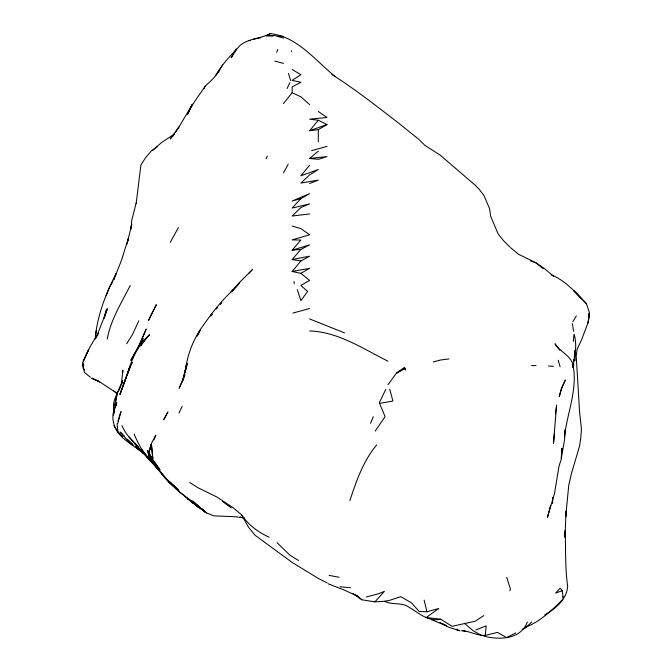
<?xml version="1.0" encoding="UTF-8"?>
<svg xmlns="http://www.w3.org/2000/svg" width="672" height="672" viewBox="0 0 672 672"><rect width="100%" height="100%" fill="white"/><g stroke="black" fill="none" stroke-linecap="round" stroke-linejoin="round"><path stroke-width="1.01" d="M283.458 103.555L292.169 92.702L292.169 86.864L300.88 82.303L292.169 80.405L300.88 74.668L292.169 69.527M318.301 141.8L318.301 129.637L327.004 124.564L318.301 120.246L309.59 119.171L327.004 117.491L318.301 111.468M555.467 413.944L556.601 405.04L553.459 443.453L553.577 438.228M552.611 499.187L552.51 503.252L552.745 497.347M122.825 372.271L122.884 370.222L121.237 384.989M113.686 414.826L113.803 410.869L116.735 402.511L113.761 410.844L113.4 414.952M117.65 423.528L121.01 411.533L117.978 421.05M136.181 203.515L140.885 165.026L145.606 157.702L151.326 150.948L157.508 146.471M95.172 338.747C97.18 315.798 105.706 293.975 116.063 273.596L113.652 280.048L121.43 260.442L128.377 238.266L127.109 243.776M573.35 341.452L573.938 334.597M131.015 228.724L131.796 220.122L136.273 202.591M461.521 630.748C469.72 630.941 477.17 635.863 485.251 635.384L486.2 625.876L475.835 629.941M553.459 443.453L554.4 433.944M457.019 629.135L456.926 629.916L459.589 630.428M131.065 228.791L131.729 224.322L127.109 243.709M115.735 406.392L116.054 404.342L113.761 410.844L113.938 412.692M95.416 335.807L96.407 330.431M114.181 409.954L114.559 407.912M114.937 405.871L115.324 403.822M115.702 401.78L117.222 393.607L114.551 405.208M573.502 360.998L573.863 359.033M574.232 357.059L574.602 355.093L574.82 360.721L574.552 354.841M149.612 451.702L148.814 455.826L152.821 463.487L170.234 483.126L178.945 490.417L164.338 477.028L161.532 473.55L170.587 483.479L164.338 477.028L177.685 489.434L170.234 482.597L177.139 489.754L169.562 481.841L170.923 483.286M150.007 449.644L151.007 444.503L149.092 451.357L148.814 455.826L152.821 462.437L164.405 476.994L170.192 483.706L178.945 491.476L198.828 507.402L206.648 512.938L213.788 515.844L234.948 516.718L243.911 517.919M82.757 362.779L89.998 346.844L97.364 334.673L107.411 308.759L104.168 318.15M182.465 381.192L179.122 388.24L184.85 374.674L182.868 380.344L186.9 363.434L185.354 371.725C187.11 353.816 194.174 337.1 205.078 322.879L205.195 322.703C213.578 310.582 223.129 299.208 233.873 289.111M184.246 375.018L186.9 363.434L182.868 380.344M572.838 366.055C575.459 355.841 576.862 345.24 574.392 334.858M550.511 505.495L547.495 517.289L554.593 493.08L558.886 466.704L561.296 459.035L561.834 448.291L561.33 458.052L564.564 439.816L564.9 429.946L564.514 437.069C567.008 412.675 578.197 389.038 572.821 364.123C570.133 355.085 559.591 351.532 554.963 343.753L559.759 350.213M107.209 339.049C110.796 319.679 121.43 302.77 130.292 285.491M104.185 318.091L106.529 309.271L104.933 315.244M121.556 384.401L122.086 382.418M509.905 590.797L510.434 588.974L506.73 577.382M121.472 384.182L122.657 380.411L117.978 391.751L120.826 385.837C117.533 393.464 111.88 401.243 113.87 409.962M572.972 367.399L573.812 364.694L572.93 367.492M218.534 72.416C222.995 61.9 232.655 54.264 239.912 45.536C248.606 38.279 260.669 38.749 270.463 33.6C297.721 36.876 315.319 60.547 335.278 76.633C356.538 90.476 376.589 106.117 396.707 121.624L418.572 139.163L425.082 145.463L440.227 155.156L475.07 185.111L479.245 189.412L483.781 195.14L489.628 208.774L490.577 216.073L498.196 233.99L503.681 240.878L510.14 247.212M185.052 371.549L187.261 364.543M191.797 106.142C195.728 99.414 200.752 92.98 205.078 86.318C210.445 81.035 216.233 76.734 219.433 69.586M349.852 500.665C356.353 481.051 363.191 461.051 376.656 444.956M119.994 394.33L130.41 365.879L119.994 394.33L126.689 375.547M122.959 385.988L130.637 365.744L126.689 375.488C131.527 360.385 137.231 345.366 149.587 334.69L140.456 345.803L144.11 339.973L141.103 345.114M106.109 295.806L109.259 287.582L112.678 281.719M276.671 52.349L277.763 49.501M97.507 335.538L98.608 332.816M370.558 423.326L373.288 416.732M150.293 448.501L149.092 451.357L151.704 442.806L155.87 435.154L153.88 439.925M138.802 320.813L132.518 334.496L126.689 343.753M203.977 88.771L205.078 86.318M235.082 51.803L236.284 49.14L231.202 57.683L236.284 49.14M129.007 369.365L132.241 362.292L131.04 364.879M198.047 334.681L200.197 330.011L196.846 336.462M287.078 88.528L289.817 82.774M266.045 158.81L267.338 156.08M95.508 338.873L97.558 334.564L96.684 336.386M379.26 402.889L385.736 389.432M178.945 413.045L182.146 406.409M192.41 104.269L187.656 114.114L192.41 104.269L179.122 126.764M170.234 242.399L178.416 227.539M83.143 361.032L88.62 349.784L86.209 354.715M283.458 172.897L288.246 164.128M527.327 622.222C520.472 639.668 499.304 640.13 483.781 636.107M572.939 321.577L576.358 315.882M175.4 132.502L178.945 126.949L170.234 138.978L174.384 134.089L161.524 142.54L152.821 150.293M142.481 343.249L144.11 340.78L140.456 345.803M215.611 75.331L222.499 64.991M211.042 315.857L212.134 314.236M375.22 431.063L385.064 416.623L379.554 403.393L392.902 401.041L389.743 389.155M387.971 384.796L396.278 373.279M172.544 136.466L174.384 134.089M211.814 314.227L210.496 315.848L211.772 314.345M309.59 165.228L300.88 175.82L318.301 169.504L309.59 174.871L300.88 183.061L318.301 180.088L309.59 183.532M297.31 289.632L300.88 300.611L307.65 291.48L300.88 285.432L309.59 280.426L300.88 273.319L292.169 271.496L300.88 260.938L309.59 256.192L292.169 259.56L300.88 249.388L309.59 244.894L292.169 250.202L300.88 240.064L292.169 239.879L309.59 234.772L300.88 228.598L292.169 226.094M318.301 129.637L309.59 130.712L318.301 120.246M232.512 290.993L239.686 282.677L234.52 288.397M216.216 309.086L217.602 307.524M220.382 304.391L221.768 302.828M353.136 593.636L361.847 599.777L374.909 601.843L384.392 591.343L378.395 593.804L366.475 596.971M300.88 198.66L292.169 201.02L309.59 193.645L300.88 198.66L292.169 208.085L309.59 203.885L300.88 207.522L292.169 216.04L309.59 213.948M248.623 273.655L252.37 269.615L239.56 282.341L231.202 291.917L233.201 289.808M235.931 286.952L237.997 284.794M562.649 599.617C551.678 610.42 539.994 621.751 525.386 627.287M531.762 622.003L525.109 628.219L522.178 629.269M309.59 158.466L327.004 156.584L318.301 159.323L309.59 158.466L318.301 151.124M404.41 367.458L396.682 372.926L404.939 368.281L404.41 367.458L405.392 370.037L404.939 368.281L396.766 373.103M483.781 615.611L475.07 621.272L452.096 626.296L440.664 619.198C428.551 622.129 418.723 613.049 409.105 607.244C401.864 601.952 392.053 605.287 384.619 601.272L374.909 601.843M544.748 614.88C555.425 608.79 566.958 599.34 567.655 586.11C564.992 567.739 565.866 549.175 565.194 530.687L564.959 537.382L566.068 511.073L565.69 516.844L568.789 484.882L571.511 473.256L579.583 446.074L580.768 437.741L581.448 429.442L579.583 411.894L576.215 356.026L577.156 349.314L581.826 339.15L587.941 322.972L589.31 313.303L588.294 322.728L587.815 322.493L588.294 322.728L589.252 312.161L586.454 303.719C575.879 292.748 565.69 280.703 551.216 274.789M300.88 273.319L309.59 268.346L292.169 271.496M99.616 381.704L91.854 378.311L99.691 381.755M515.81 632.906L506.562 637.627L497.515 632.402L485.251 635.384M273.109 35.96L266.045 35.725L270.463 33.6M562.162 590.738L555.618 593.057L560.238 588.168L562.162 590.738L563.388 598.626L562.817 596.728M309.59 130.712L327.004 124.564M433.23 362.006L440.227 360.066L448.938 358.915M311.598 150.646L327.004 146.387M292.832 313.093L309.59 308.49M384.619 601.272L389.676 600.314L400.798 596.677L411.382 602.784L419.194 611.478L426.913 611.755L438.774 608.546L426.166 617.509L440.664 619.198M253.831 39.161L260.795 37.716M292.169 250.202L300.88 249.388M266.045 35.725L274.747 35.532L283.458 38.136M531.535 365.593L536.038 365.568M278.149 36.137L283.198 36.305M548.318 365.963L553.451 366.349M309.59 330.968C338.411 331.859 362.972 348.793 387.971 361.158M340.091 586.748L350.448 587.723M248.623 40.379L250.614 40.69M292.169 259.56L300.88 260.938M242.903 517.658L239.912 517.188L244.012 517.868M329.129 575.408L339.125 577.248M274.747 61.127L283.458 63.37M462.622 630.58L466.36 631.546M459.95 630.832L448.938 627.295L440.017 622.541M530.536 260.812L536.038 262.903L544.748 268.808L553.451 276.209M327.978 583.682L344.425 590.134L358.134 596.45L361.847 599.777M431.525 619.702L446.552 625.859L441.949 623.482M309.59 318.931L344.551 332.9M292.169 92.702L300.88 96.81L309.59 104.58M535.634 262.66L518.616 254.285L510.695 247.8M92.056 378.202L101.119 382.788L117.398 393.506M327.012 582.868L318.301 578.416L292.169 562.439L255.091 535.256L248.623 527.411L241.584 514.811L233.108 507.721L216.846 496.994L197.996 487.771L189.722 482.488M481.866 635.636L473.054 630.664L464.604 623.465M269.144 537.205C258.166 532.241 248.346 524.882 241.584 514.811M202.406 509.359L196.367 505.73L187.656 498.649L198.828 507.402L191.663 501.48L194.183 503.353M195.577 504.504L187.656 498.557L189.445 499.565M187.656 498.557L189.958 499.85M192.914 502.732L191.184 501.757L195.502 504.538M355.631 595.048L358.134 596.45M201.634 508.754L196.367 505.73L204.204 510.888M298.519 560.465L290.052 555.299L277.074 542.674M331.926 74.55L335.278 76.633M127.193 441.151L132.569 445.091L129.469 442.478M195.854 504.596L197.534 505.848M199.206 507.091L204.238 510.838M222.491 501.404L231.202 507.923M178.945 491.476L192.276 501.992M184.094 495.793L186.942 498.011M199.534 507.352L196.367 504.865L206.648 512.938L201.113 508.595M536.038 262.903L543.169 268.607M90.426 377.261L84.319 372.38L82.69 363.258L83.84 365.005M124.698 439.58L140.188 450.744L135.4 446.788L143.279 453.424M122.489 436.615L118.994 432.81M199.618 507.226L192.595 500.942L205.078 512.123L201.18 508.628M124.883 439.463C116.096 432.844 110.611 421.873 113.803 410.869L113.887 412.944M113.753 390.726L117.272 394.162M124.496 436.338L120.229 432.096L126.689 439.244L133.031 444.822L127.336 439.169M84.596 369.986L83.143 368.533L82.69 363.258M581.616 298.805L573.905 290.85L586.454 303.719M152.821 458.657L151.41 444.268L152.821 458.657L149.621 455.356L152.821 462.437L150.024 454.129M138.449 447.392L134.912 443.738C142.615 453.642 151.897 461.908 160.222 471.307M140.574 449.593L141.985 451.055C134.635 443.302 126.193 435.649 122.01 425.67M129.175 436.993L133.207 441.361M134.551 442.823L137.92 446.468M148.394 458.296L153.695 464.075C144.85 455.818 138.726 445.208 134.156 434.112M147.748 457.615L150.528 460.748M151.914 462.311L158.861 470.131L155.35 465.066M153.586 463.714L161.524 473.483M141.96 449.719L147.067 456.078M148.344 457.674L152.821 463.235L146.975 456.884L152.821 463.487L150.536 457.892M154.157 463.386L148.814 455.826L147.504 450.442L149.024 454.171M113.904 425.695L117.978 431.768M288.456 73.492L290.707 80.564M558.222 360.251L560.112 366.845M424.124 600.088L426.913 611.755M293.933 281.526L294.319 283.786M572.368 323.635L573.602 331.254M291.371 50.778L291.472 51.643M117.054 423.881L117.978 432.146M574.888 350.624L575.106 355.387L574.98 350.473M561.33 388.618L559.255 396.514L562.162 386.946L565.412 379.957L561.33 388.618M144.11 333.934L139.255 345.114L130.83 360.36L143.102 338.436L139.255 345.114L146.252 329.036L144.11 333.934M152.359 312.446L148.596 320.334L156.324 304.685L152.359 312.446M165.749 415.876L163.758 419.597L167.933 411.953L165.749 415.876M159.844 469.568L149.621 455.356L159.844 469.568"/></g></svg>
